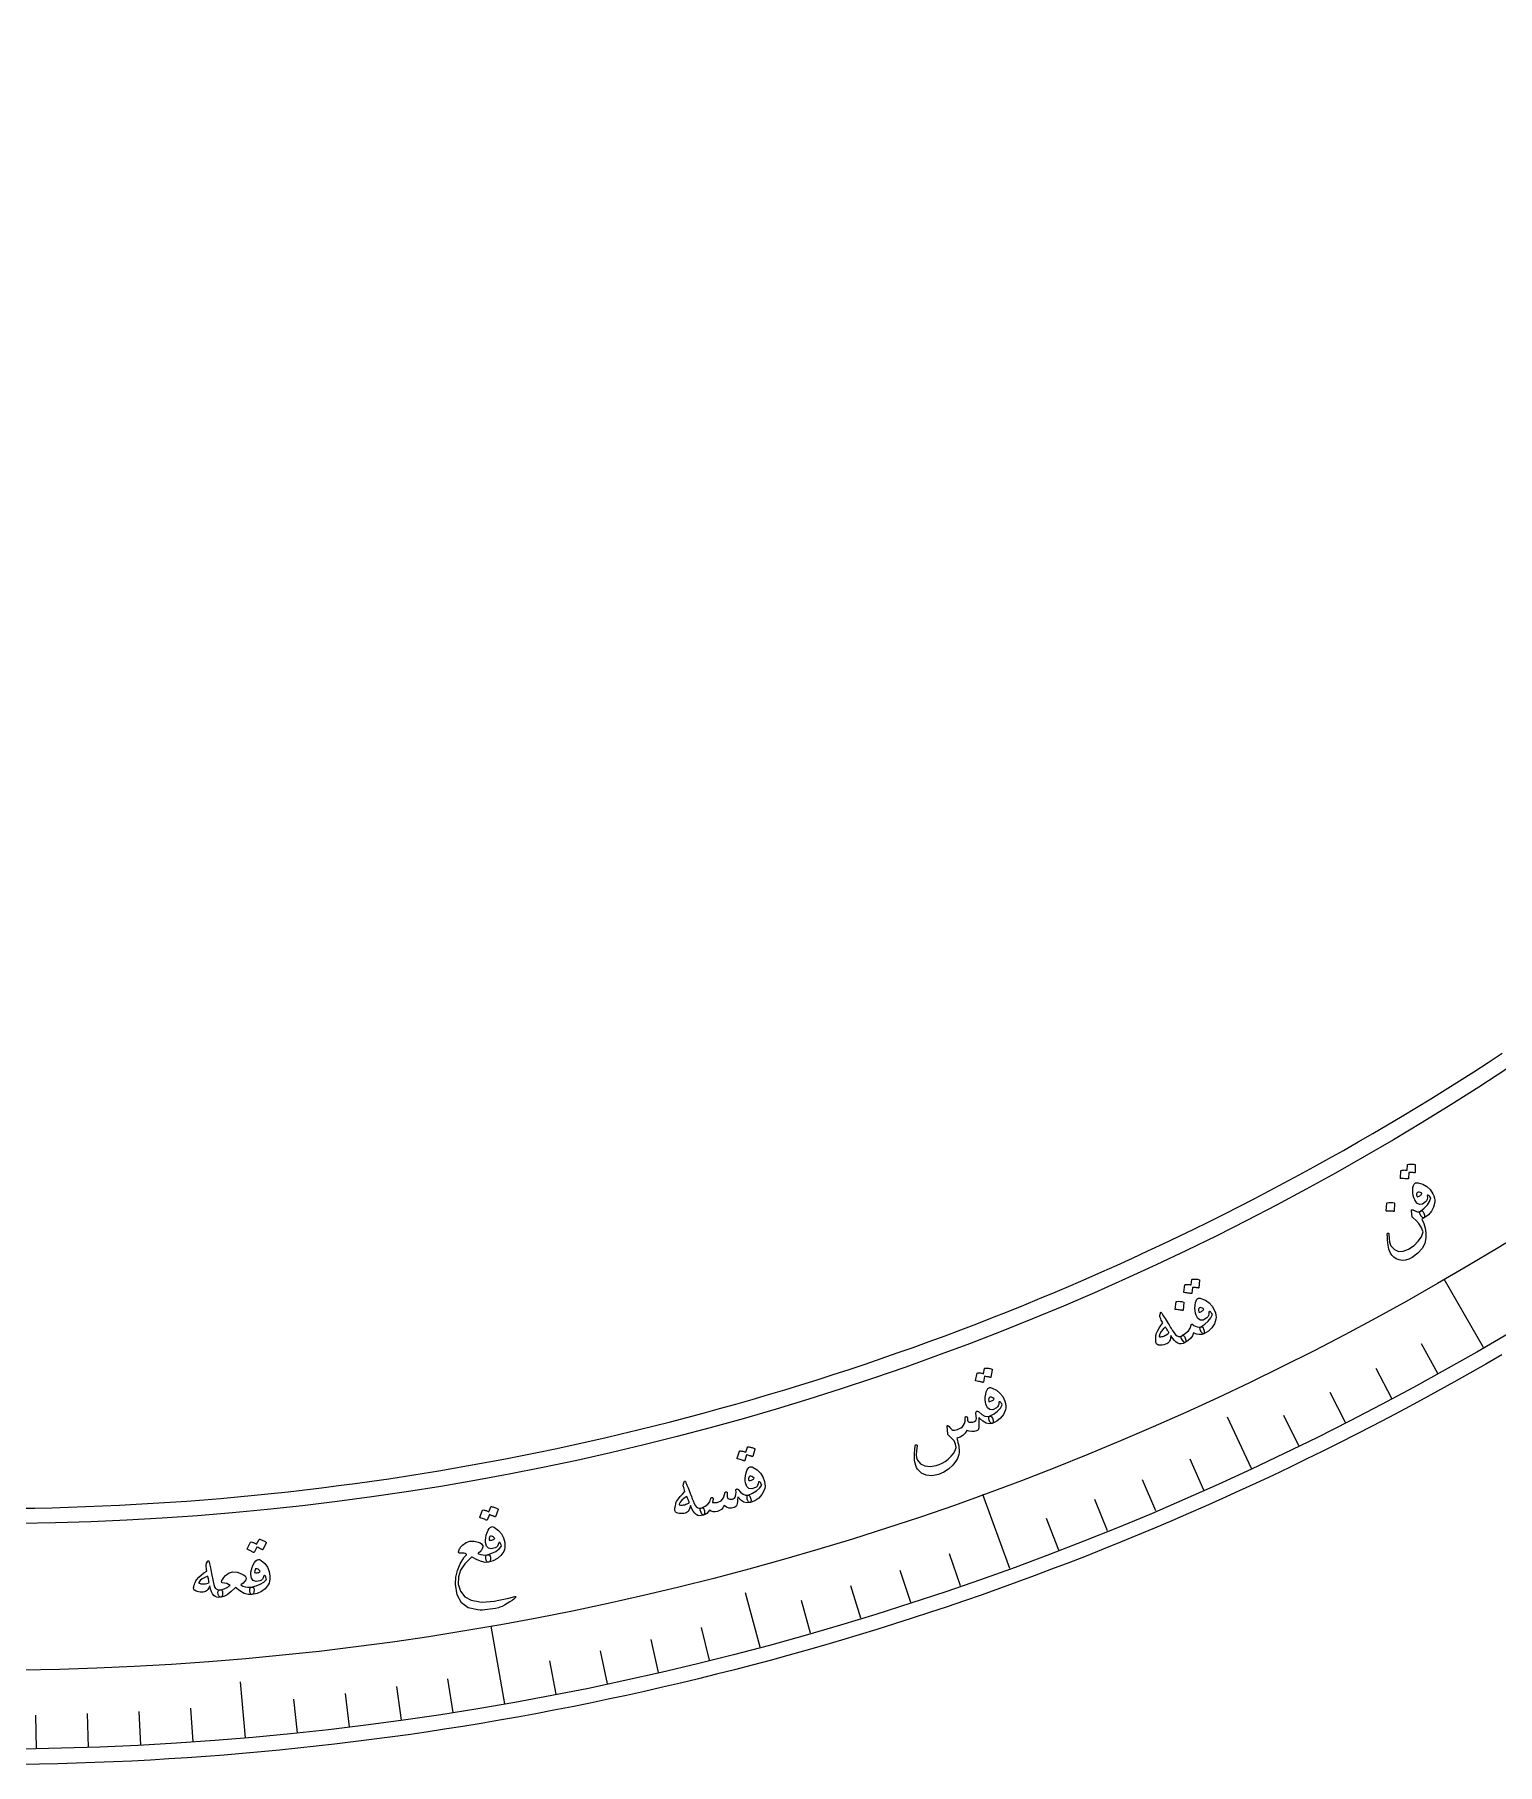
# Model space of a CAD drawing. Header units: millimetres. Extents: x -92 to 92, y -92 to 118.
# Drawn here: x 1.5 to 45.9, y -91.5 to -39 of the extents above; entities that cross this region are included whole.
import ezdxf

# ---------------------------------------------------------------- set-up
doc = ezdxf.new("R2010")
doc.units = ezdxf.units.MM
for name, color, linetype in [('CUT_INNER', 6, 'Continuous'), ('CUT_OUTER', 1, 'Continuous'), ('ENGRAVE', 7, 'Continuous'), ('ENGRAVE_FINE', 8, 'Continuous'), ('TEXT', 5, 'Continuous')]:
    doc.layers.add(name, color=color, linetype=linetype)

msp = doc.modelspace()

# ---------------------------------------------------------------- linework, layer by layer
at = {"layer": 'CUT_INNER'}
msp.add_lwpolyline([(1.0274, -83.7162), (1.5411, -83.7083), (2.0547, -83.6973), (2.5682, -83.6831), (3.0816, -83.6658), (3.5949, -83.6453), (4.1081, -83.6217), (4.6211, -83.5949), (5.1339, -83.5649), (5.6466, -83.5319), (6.159, -83.4957), (6.6712, -83.4563), (7.1832, -83.4138), (7.6948, -83.3681), (8.2062, -83.3194), (8.7173, -83.2674), (9.2281, -83.2124), (9.7385, -83.1542), (10.2485, -83.0929), (10.7582, -83.0284), (11.2674, -82.9608), (11.7763, -82.8901), (12.2846, -82.8163), (12.7926, -82.7394), (13.3, -82.6593), (13.8069, -82.5762), (14.3134, -82.4899), (14.8192, -82.4005), (15.3246, -82.308), (15.8293, -82.2125), (16.3334, -82.1138), (16.837, -82.012), (17.3399, -81.9072), (17.8421, -81.7992), (18.3437, -81.6882), (18.8446, -81.5741), (19.3448, -81.457), (19.8442, -81.3367), (20.3429, -81.2134), (20.8408, -81.0871), (21.338, -80.9577), (21.8343, -80.8252), (22.3299, -80.6897), (22.8245, -80.5512), (23.3184, -80.4096), (23.8113, -80.2651), (24.3034, -80.1174), (24.7945, -79.9668), (25.2847, -79.8132), (25.7739, -79.6565), (26.2622, -79.4969), (26.7495, -79.3342), (27.2358, -79.1686), (27.721, -79), (28.2053, -78.8284), (28.6884, -78.6539), (29.1705, -78.4764), (29.6515, -78.2959), (30.1313, -78.1125), (30.61, -77.9261), (31.0876, -77.7369), (31.564, -77.5446), (32.0392, -77.3495), (32.5132, -77.1515), (32.986, -76.9505), (33.4575, -76.7467), (33.9278, -76.5399), (34.3968, -76.3303), (34.8645, -76.1178), (35.3309, -75.9025), (35.796, -75.6842), (36.2597, -75.4632), (36.722, -75.2393), (37.183, -75.0125), (37.6426, -74.783), (38.1007, -74.5506), (38.5575, -74.3154), (39.0127, -74.0774), (39.4665, -73.8367), (39.9188, -73.5931), (40.3696, -73.3468), (40.8189, -73.0977), (41.2667, -72.8459), (41.7129, -72.5913), (42.1575, -72.334), (42.6005, -72.0739), (43.042, -71.8112), (43.4818, -71.5457), (43.92, -71.2776), (44.3565, -71.0068), (44.7913, -70.7333), (45.2245, -70.4571), (45.656, -70.1783), (46.0857, -69.8968)], dxfattribs=at)
at = {"layer": 'CUT_OUTER'}
msp.add_lwpolyline([(46.0738, -79.0535), (45.5878, -79.3347), (45.1002, -79.613), (44.6108, -79.8882), (44.1198, -80.1604), (43.6271, -80.4296), (43.1328, -80.6958), (42.6368, -80.9589), (42.1393, -81.219), (41.6401, -81.4761), (41.1394, -81.73), (40.6372, -81.9809), (40.1334, -82.2287), (39.6281, -82.4734), (39.1213, -82.715), (38.613, -82.9535), (38.1033, -83.1889), (37.5922, -83.4211), (37.0796, -83.6502), (36.5656, -83.8761), (36.0503, -84.0989), (35.5336, -84.3185), (35.0155, -84.535), (34.4962, -84.7482), (33.9755, -84.9583), (33.4536, -85.1652), (32.9304, -85.3688), (32.406, -85.5693), (31.8803, -85.7665), (31.3535, -85.9605), (30.8254, -86.1513), (30.2962, -86.3388), (29.7659, -86.5231), (29.2344, -86.7041), (28.7019, -86.8818), (28.1682, -87.0563), (27.6335, -87.2275), (27.0978, -87.3954), (26.561, -87.56), (26.0233, -87.7214), (25.4846, -87.8794), (24.9449, -88.0341), (24.4042, -88.1855), (23.8627, -88.3336), (23.3202, -88.4783), (22.7769, -88.6198), (22.2327, -88.7579), (21.6877, -88.8926), (21.1418, -89.024), (20.5952, -89.1521), (20.0478, -89.2767), (19.4996, -89.3981), (18.9507, -89.516), (18.4011, -89.6306), (17.8508, -89.7419), (17.2998, -89.8497), (16.7481, -89.9542), (16.1959, -90.0552), (15.643, -90.1529), (15.0896, -90.2472), (14.5355, -90.3381), (13.9809, -90.4256), (13.4258, -90.5097), (12.8702, -90.5903), (12.3141, -90.6676), (11.7576, -90.7414), (11.2006, -90.8119), (10.6432, -90.8789), (10.0853, -90.9425), (9.5271, -91.0027), (8.9686, -91.0594), (8.4097, -91.1127), (7.8505, -91.1626), (7.2909, -91.2091), (6.7312, -91.2521), (6.1711, -91.2917), (5.6108, -91.3278), (5.0504, -91.3605), (4.4897, -91.3898), (3.9289, -91.4156), (3.3679, -91.438), (2.8067, -91.4569), (2.2455, -91.4724), (1.6842, -91.4845), (1.1228, -91.4931)], dxfattribs=at)
at = {"layer": 'ENGRAVE'}
for points in [[(45.5167, -78.8372), (44.3189, -76.7627)], [(38.4724, -82.5042), (37.7492, -80.9535)], [(31.1352, -85.5434), (30.3159, -83.2924)], [(23.5612, -87.9315), (23.1183, -86.2787)], [(15.8078, -89.6503), (15.3918, -87.2913)], [(7.9341, -90.6869), (7.785, -88.9824)]]:
    msp.add_lwpolyline(points, dxfattribs=at)
for radius in [91.0333, 88.6379, 84.1891]:
    msp.add_circle((0, 0), radius, dxfattribs=at)
at = {"layer": 'ENGRAVE_FINE'}
for points in [[(44.1338, -79.6196), (43.6361, -78.7217)], [(42.7376, -80.3777), (42.2556, -79.4712)], [(41.3283, -81.1113), (40.8622, -80.1966)], [(39.9064, -81.8202), (39.4563, -80.8975)], [(37.0266, -83.1631), (36.609, -82.2252)], [(35.5696, -83.7966), (35.1684, -82.8516)], [(34.1017, -84.4047), (33.7171, -83.4528)], [(32.6234, -84.987), (32.2555, -84.0285)], [(28.1309, -86.5779), (27.8136, -85.6015)], [(29.6376, -86.0737), (29.3033, -85.103)], [(26.6156, -87.0556), (26.3154, -86.0739)], [(25.0922, -87.5069), (24.8092, -86.52)], [(20.478, -88.7002), (20.2471, -87.6999)], [(22.023, -88.3293), (21.7746, -87.3331)], [(18.9269, -89.0441), (18.7134, -88.0399)], [(17.37, -89.3608), (17.1741, -88.353)], [(12.6694, -90.1474), (12.5265, -89.1308)], [(14.2408, -89.9126), (14.0802, -88.8986)], [(6.3502, -90.8116), (6.2786, -89.7875)], [(9.5156, -90.5347), (9.4083, -89.5137)], [(11.0942, -90.3548), (10.9691, -89.3358)], [(1.5888, -91.0195), (1.5708, -89.993)], [(3.177, -90.9779), (3.1412, -89.9519)], [(4.7643, -90.9086), (4.7106, -89.8834)]]:
    msp.add_lwpolyline(points, dxfattribs=at)
at = {"layer": 'TEXT'}
for points in [[(43.2071, -73.287), (43.2082, -73.2826), (43.2111, -73.2787), (43.2156, -73.2753), (43.2219, -73.2723), (43.2481, -73.2678), (43.2741, -73.2645), (43.3, -73.2625), (43.3256, -73.2616), (43.3512, -73.2621), (43.3771, -73.2638), (43.4033, -73.2669), (43.4297, -73.2713), (43.4358, -73.2739), (43.4401, -73.2778), (43.4427, -73.2831), (43.4436, -73.2899), (43.4381, -73.5191), (43.4366, -73.523), (43.4323, -73.5255), (43.4254, -73.5266), (43.4159, -73.5263), (43.4087, -73.5251), (43.3976, -73.5241), (43.3827, -73.5233), (43.3638, -73.5229), (43.3409, -73.5226), (43.3136, -73.5224), (43.282, -73.5224), (43.2461, -73.5224), (43.2395, -73.7014), (43.238, -73.7076), (43.2337, -73.7115), (43.2265, -73.7129), (43.2164, -73.712), (43.2076, -73.7112), (43.194, -73.7103), (43.1756, -73.7092), (43.1523, -73.708), (43.1239, -73.7068), (43.0901, -73.7058), (43.051, -73.705), (43.0064, -73.7043), (43.0011, -73.703), (42.9976, -73.7006), (42.9961, -73.697), (42.9965, -73.6924), (43.0092, -73.4686), (43.0103, -73.4642), (43.0132, -73.4603), (43.0177, -73.4569), (43.0241, -73.4539), (43.0458, -73.4492), (43.0676, -73.4458), (43.0894, -73.4437), (43.1113, -73.4428), (43.1331, -73.4431), (43.1547, -73.4444), (43.1762, -73.4467), (43.1976, -73.45)], [(43.4399, -73.8419), (43.4562, -73.8352), (43.4768, -73.832), (43.5017, -73.8322), (43.5308, -73.8359), (43.6705, -73.8771), (43.7912, -73.945), (43.8928, -74.0399), (43.9753, -74.1617), (44.0075, -74.2315), (44.0286, -74.2981), (44.0386, -74.3618), (44.0374, -74.4223), (44.0024, -74.5666), (43.937, -74.6933), (43.8413, -74.8023), (43.7153, -74.8936), (43.6999, -74.8983), (43.6828, -74.8955), (43.664, -74.8852), (43.6434, -74.8674), (43.6334, -74.8568), (43.6242, -74.8453), (43.6158, -74.833), (43.6082, -74.8198), (43.6014, -74.8064), (43.5953, -74.7932), (43.59, -74.7804), (43.5854, -74.7679), (43.5799, -74.7448), (43.5804, -74.7249), (43.5868, -74.7082), (43.5992, -74.6947), (43.7188, -74.6014), (43.8124, -74.503), (43.8799, -74.3998), (43.9214, -74.2917), (43.8994, -74.263), (43.8802, -74.241), (43.864, -74.2259), (43.8508, -74.2175), (43.8372, -74.2116), (43.8264, -74.2089), (43.8182, -74.2095), (43.8126, -74.2133), (43.8095, -74.217), (43.8074, -74.2208), (43.8066, -74.2247), (43.8068, -74.2286), (43.8113, -74.2847), (43.8049, -74.3337), (43.7877, -74.3758), (43.7597, -74.4108), (43.6594, -74.4807), (43.5704, -74.4944), (43.4929, -74.4521), (43.4268, -74.3538), (43.4014, -74.2901), (43.3835, -74.2191), (43.3731, -74.1406), (43.3702, -74.0549), (43.3744, -73.9772), (43.3874, -73.9158), (43.4092, -73.8707), (43.4399, -73.8419)], [(42.5778, -74.4544), (42.5789, -74.45), (42.5819, -74.4461), (42.5865, -74.4427), (42.5929, -74.4398), (42.6458, -74.4327), (42.6985, -74.4309), (42.751, -74.4344), (42.8032, -74.4431), (42.8092, -74.4455), (42.8133, -74.4491), (42.8154, -74.4538), (42.8156, -74.4596), (42.8084, -74.6879), (42.8069, -74.6942), (42.8024, -74.698), (42.7952, -74.6994), (42.785, -74.6984), (42.7762, -74.6976), (42.7626, -74.6965), (42.7441, -74.6953), (42.7207, -74.694), (42.6921, -74.6926), (42.6582, -74.6914), (42.6188, -74.6903), (42.574, -74.6893), (42.5677, -74.6885), (42.5636, -74.6864), (42.5617, -74.6831), (42.562, -74.6785)], [(43.5074, -74.1228), (43.4892, -74.1418), (43.4817, -74.1683), (43.4847, -74.2023), (43.4985, -74.2437), (43.502, -74.2494), (43.5049, -74.2533), (43.507, -74.2554), (43.5085, -74.2557), (43.5338, -74.248), (43.5579, -74.2378), (43.5809, -74.2249), (43.6027, -74.2093), (43.6204, -74.1931), (43.6334, -74.1771), (43.6416, -74.1613), (43.6452, -74.1457), (43.5996, -74.1248), (43.5615, -74.114), (43.5307, -74.1133), (43.5074, -74.1228)], [(43.3295, -74.6799), (43.3296, -74.6636), (43.3347, -74.6532), (43.3448, -74.6489), (43.3598, -74.6505), (43.3694, -74.6534), (43.3809, -74.6575), (43.3941, -74.6627), (43.4092, -74.6692), (43.4258, -74.6767), (43.4437, -74.6853), (43.4631, -74.695), (43.4838, -74.7057), (43.5101, -74.715), (43.5382, -74.7162), (43.5678, -74.7095), (43.5992, -74.6947), (43.6216, -74.6855), (43.6425, -74.685), (43.6618, -74.6932), (43.6795, -74.71), (43.6938, -74.7311), (43.7057, -74.7562), (43.7151, -74.7854), (43.722, -74.8185), (43.7257, -74.8475), (43.7258, -74.8697), (43.7223, -74.885), (43.7153, -74.8936), (43.6463, -74.9338), (43.7053, -75.0694), (43.7449, -75.2095), (43.7651, -75.3543), (43.7656, -75.5038), (43.7313, -75.6722), (43.6502, -75.8276), (43.5222, -75.9697), (43.3473, -76.0984), (43.248, -76.1489), (43.1498, -76.1782), (43.0526, -76.1861), (42.9566, -76.1727), (42.8687, -76.1402), (42.7936, -76.092), (42.7313, -76.0281), (42.6818, -75.9486), (42.6617, -75.9017), (42.6443, -75.8482), (42.6297, -75.7882), (42.6179, -75.7217), (42.6086, -75.6489), (42.6015, -75.5698), (42.5965, -75.4846), (42.5937, -75.3931), (42.594, -75.3852), (42.5958, -75.3787), (42.5992, -75.3735), (42.604, -75.3697), (42.6116, -75.3661), (42.6187, -75.3643), (42.6253, -75.3642), (42.6314, -75.3659), (42.638, -75.3701), (42.6426, -75.3765), (42.6451, -75.3852), (42.6456, -75.3962), (42.6531, -75.5206), (42.6659, -75.6205), (42.6839, -75.6957), (42.7073, -75.7463), (42.809, -75.8603), (42.9313, -75.9144), (43.0742, -75.9087), (43.2375, -75.8428), (43.406, -75.7308), (43.5367, -75.6058), (43.6294, -75.4679), (43.6843, -75.3173), (43.6215, -75.1823), (43.5505, -75.0672), (43.4713, -74.9721), (43.384, -74.8968), (43.3702, -74.8861), (43.3602, -74.8773), (43.3538, -74.8705), (43.3511, -74.8656)], [(36.6645, -76.7695), (36.6659, -76.7653), (36.6691, -76.7616), (36.6739, -76.7586), (36.6805, -76.7562), (36.707, -76.754), (36.7331, -76.753), (36.759, -76.7532), (36.7847, -76.7545), (36.8102, -76.7572), (36.8358, -76.7612), (36.8616, -76.7666), (36.8875, -76.7733), (36.8934, -76.7763), (36.8974, -76.7806), (36.8995, -76.7862), (36.8998, -76.793), (36.8744, -77.0209), (36.8725, -77.0246), (36.868, -77.0267), (36.8611, -77.0272), (36.8516, -77.0261), (36.8445, -77.0242), (36.8336, -77.0223), (36.8188, -77.0202), (36.8, -77.0181), (36.7772, -77.0158), (36.75, -77.0133), (36.7185, -77.0105), (36.6827, -77.0074), (36.6606, -77.1851), (36.6586, -77.1912), (36.654, -77.1947), (36.6466, -77.1955), (36.6366, -77.1937), (36.628, -77.1921), (36.6146, -77.19), (36.5963, -77.1874), (36.5732, -77.1841), (36.545, -77.1805), (36.5114, -77.1766), (36.4725, -77.1723), (36.4282, -77.1678), (36.4229, -77.166), (36.4197, -77.1633), (36.4185, -77.1596), (36.4193, -77.155), (36.4515, -76.9332), (36.453, -76.9289), (36.4561, -76.9253), (36.461, -76.9223), (36.4675, -76.9199), (36.4896, -76.9171), (36.5116, -76.9156), (36.5336, -76.9154), (36.5554, -76.9164), (36.5771, -76.9186), (36.5985, -76.9218), (36.6197, -76.9259), (36.6407, -76.9311)], [(36.1862, -77.4454), (36.1877, -77.4412), (36.1909, -77.4376), (36.1958, -77.4346), (36.2024, -77.4322), (36.2556, -77.4296), (36.3081, -77.4322), (36.36, -77.44), (36.4112, -77.453), (36.4169, -77.456), (36.4207, -77.4599), (36.4224, -77.4647), (36.4222, -77.4705), (36.3966, -77.6973), (36.3945, -77.7034), (36.3898, -77.7069), (36.3825, -77.7077), (36.3725, -77.7058), (36.3638, -77.7042), (36.3503, -77.702), (36.332, -77.6993), (36.3089, -77.696), (36.2806, -77.6923), (36.2469, -77.6882), (36.2079, -77.6838), (36.1635, -77.6791), (36.1572, -77.6778), (36.1533, -77.6754), (36.1517, -77.6719), (36.1524, -77.6673)], [(36.848, -77.3426), (36.8649, -77.3374), (36.8857, -77.3359), (36.9104, -77.3383), (36.9391, -77.3445), (37.0747, -77.3977), (37.189, -77.4759), (37.282, -77.5792), (37.3535, -77.7077), (37.3796, -77.7801), (37.3948, -77.8483), (37.3992, -77.9126), (37.3927, -77.9728), (37.3453, -78.1135), (37.2691, -78.234), (37.1643, -78.3343), (37.0308, -78.4143), (37.0151, -78.4176), (36.9983, -78.4133), (36.9805, -78.4014), (36.9615, -78.3819), (36.9524, -78.3704), (36.9443, -78.3582), (36.937, -78.3452), (36.9306, -78.3314), (36.925, -78.3174), (36.9201, -78.3038), (36.9159, -78.2906), (36.9124, -78.2778), (36.9089, -78.2543), (36.9111, -78.2345), (36.919, -78.2184), (36.9325, -78.206), (37.0598, -78.1234), (37.1616, -78.0336), (37.2378, -77.9367), (37.2885, -77.8326), (37.2691, -77.802), (37.252, -77.7785), (37.2372, -77.762), (37.2247, -77.7525), (37.2117, -77.7455), (37.2011, -77.7418), (37.1929, -77.7417), (37.187, -77.745), (37.1835, -77.7485), (37.1812, -77.7521), (37.18, -77.7558), (37.1799, -77.7598), (37.1795, -77.816), (37.1689, -77.8643), (37.1481, -77.9047), (37.1171, -77.9372), (37.0111, -77.998), (36.9213, -78.004), (36.8477, -77.9551), (36.7904, -77.8514), (36.7707, -77.7857), (36.7591, -77.7134), (36.7555, -77.6344), (36.76, -77.5487), (36.771, -77.4716), (36.7893, -77.4116), (36.815, -77.3686), (36.848, -77.3426)], [(36.8909, -77.6282), (36.8711, -77.6456), (36.8612, -77.6714), (36.8613, -77.7055), (36.8714, -77.7479), (36.8745, -77.7539), (36.8769, -77.7581), (36.8789, -77.7603), (36.8803, -77.7607), (36.9062, -77.7553), (36.9312, -77.7472), (36.9551, -77.7363), (36.9782, -77.7227), (36.9972, -77.7082), (37.0116, -77.6934), (37.0212, -77.6783), (37.0261, -77.663), (36.9825, -77.6383), (36.9455, -77.6242), (36.9149, -77.6209), (36.8909, -77.6282)], [(35.7061, -77.7919), (35.713, -77.7711), (35.7228, -77.7645), (35.7357, -77.7719), (35.7515, -77.7935), (35.7597, -77.8072), (35.7713, -77.826), (35.7864, -77.8499), (35.8048, -77.8789), (35.8266, -77.9134), (35.8518, -77.9537), (35.8804, -77.9999), (35.9124, -78.0519), (35.9439, -78.103), (35.972, -78.1488), (35.9969, -78.1892), (36.0184, -78.2243), (36.0365, -78.2539), (36.0512, -78.2778), (36.0624, -78.2962), (36.0701, -78.3089), (36.121, -78.3881), (36.1685, -78.446), (36.2125, -78.4826), (36.2531, -78.4979), (36.2777, -78.4997), (36.3045, -78.496), (36.3337, -78.4865), (36.3653, -78.4714), (36.3855, -78.4657), (36.4041, -78.4682), (36.4212, -78.4787), (36.4368, -78.4974), (36.4507, -78.5222), (36.4619, -78.5485), (36.4703, -78.5766), (36.4759, -78.6062), (36.4778, -78.6328), (36.4762, -78.6541), (36.4709, -78.6699), (36.4621, -78.6803), (36.4007, -78.7081), (36.3429, -78.7214), (36.2887, -78.7203), (36.2383, -78.7048), (36.1866, -78.6717), (36.1334, -78.6214), (36.0787, -78.5537), (36.0224, -78.4689), (36.0151, -78.5396), (36.0016, -78.5988), (35.9821, -78.6462), (35.9565, -78.682), (35.9316, -78.702), (35.8997, -78.7199), (35.8609, -78.7357), (35.8151, -78.7493), (35.765, -78.7598), (35.7215, -78.7651), (35.6844, -78.7654), (35.6539, -78.7606), (35.6263, -78.7501), (35.6047, -78.7358), (35.5891, -78.7178), (35.5796, -78.6959), (35.5728, -78.6664), (35.5684, -78.6322), (35.5665, -78.5934), (35.567, -78.55), (35.5693, -78.5055), (35.5726, -78.4694), (35.5769, -78.4417), (35.5821, -78.4223), (35.6205, -78.3353), (35.6661, -78.2492), (35.719, -78.1638), (35.7791, -78.0793), (35.7556, -78.0361), (35.7358, -77.9985), (35.7196, -77.9667), (35.7071, -77.9406), (35.6983, -77.9179), (35.6932, -77.8963), (35.6917, -77.8759), (35.6938, -77.8566)], [(35.8604, -78.2138), (35.7895, -78.2813), (35.7343, -78.3495), (35.6949, -78.4186), (35.6712, -78.4886), (35.6712, -78.4967), (35.6741, -78.5028), (35.68, -78.5068), (35.6888, -78.5087), (35.7178, -78.5081), (35.7478, -78.504), (35.7787, -78.4966), (35.8104, -78.4857), (35.8431, -78.4714), (35.8767, -78.4536), (35.9112, -78.4325), (35.9466, -78.4079), (35.9517, -78.4033), (35.9564, -78.3971), (35.9607, -78.3893), (35.9647, -78.3799), (35.9546, -78.3615), (35.9436, -78.3424), (35.9318, -78.3227), (35.9192, -78.3022), (35.9058, -78.2811), (35.8915, -78.2594), (35.8763, -78.2369), (35.8604, -78.2138)], [(36.9325, -78.206), (36.9537, -78.2032), (36.9701, -78.2031), (36.9817, -78.2056), (36.9886, -78.2106), (36.9952, -78.2202), (37.0018, -78.2327), (37.0084, -78.248), (37.0148, -78.2662), (37.0323, -78.326), (37.0408, -78.3707), (37.0403, -78.4001), (37.0308, -78.4143), (36.9638, -78.4351), (36.8885, -78.4382), (36.8049, -78.4236), (36.7131, -78.3912), (36.6797, -78.4759), (36.6267, -78.5523), (36.5542, -78.6205), (36.4621, -78.6803), (36.4504, -78.6831), (36.4388, -78.6805), (36.4272, -78.6727), (36.4156, -78.6596), (36.3518, -78.5707), (36.3447, -78.5607), (36.3402, -78.5485), (36.3381, -78.5342), (36.3386, -78.5176), (36.3415, -78.5035), (36.3469, -78.4912), (36.3548, -78.4804), (36.3653, -78.4714), (36.4747, -78.3994), (36.5566, -78.3231), (36.611, -78.2426), (36.6378, -78.158), (36.6404, -78.1469), (36.6452, -78.1376), (36.6523, -78.13), (36.6616, -78.1242), (36.6713, -78.1212), (36.6797, -78.1221), (36.6867, -78.1268), (36.6923, -78.1353), (36.6966, -78.1438), (36.701, -78.1509), (36.7055, -78.1566), (36.71, -78.1609), (36.7709, -78.1893), (36.8283, -78.2063), (36.8822, -78.2119), (36.9325, -78.206)], [(30.3724, -79.4692), (30.3742, -79.4651), (30.3776, -79.4617), (30.3827, -79.4591), (30.3894, -79.4572), (30.416, -79.4572), (30.4422, -79.4583), (30.468, -79.4605), (30.4934, -79.464), (30.5186, -79.4687), (30.5438, -79.4748), (30.5691, -79.4822), (30.5944, -79.491), (30.6, -79.4945), (30.6036, -79.4991), (30.6053, -79.5048), (30.605, -79.5115), (30.5614, -79.7367), (30.5592, -79.7402), (30.5546, -79.742), (30.5476, -79.7419), (30.5382, -79.74), (30.5314, -79.7376), (30.5206, -79.7348), (30.506, -79.7316), (30.4875, -79.7279), (30.4649, -79.7238), (30.438, -79.7191), (30.4069, -79.7138), (30.3714, -79.7079), (30.3351, -79.8832), (30.3326, -79.8891), (30.3277, -79.8922), (30.3203, -79.8924), (30.3105, -79.8898), (30.3021, -79.8876), (30.2888, -79.8844), (30.2708, -79.8803), (30.2481, -79.8752), (30.2203, -79.8693), (30.1871, -79.8627), (30.1486, -79.8553), (30.1048, -79.8472), (30.0998, -79.8451), (30.0968, -79.8421), (30.0959, -79.8383), (30.097, -79.8338), (30.1469, -79.6152), (30.1487, -79.6111), (30.1522, -79.6078), (30.1573, -79.6051), (30.164, -79.6033), (30.1862, -79.6023), (30.2083, -79.6026), (30.2302, -79.6041), (30.2518, -79.6069), (30.2733, -79.6108), (30.2944, -79.6157), (30.3152, -79.6215), (30.3357, -79.6284)], [(30.5092, -80.0552), (30.5265, -80.0514), (30.5473, -80.0516), (30.5718, -80.056), (30.5998, -80.0644), (30.7308, -80.1284), (30.8384, -80.2155), (30.9228, -80.326), (30.9838, -80.4598), (31.0039, -80.534), (31.0136, -80.6033), (31.0128, -80.6677), (31.0015, -80.7272), (30.9429, -80.8636), (30.8573, -80.9776), (30.7447, -81.0691), (30.6053, -81.1381), (30.5894, -81.1402), (30.573, -81.1346), (30.5561, -81.1213), (30.5388, -81.1003), (30.5307, -81.0881), (30.5235, -81.0753), (30.5173, -81.0617), (30.512, -81.0475), (30.5075, -81.0331), (30.5038, -81.0191), (30.5006, -81.0056), (30.4982, -80.9925), (30.4966, -80.9688), (30.5004, -80.9493), (30.5095, -80.9339), (30.524, -80.9226), (30.6576, -80.8506), (30.7663, -80.7692), (30.85, -80.6787), (30.9089, -80.5791), (30.892, -80.547), (30.8768, -80.5222), (30.8634, -80.5046), (30.8517, -80.4941), (30.8393, -80.486), (30.8291, -80.4816), (30.8209, -80.4808), (30.8148, -80.4836), (30.811, -80.4868), (30.8084, -80.4902), (30.8069, -80.4938), (30.8065, -80.4977), (30.8016, -80.5537), (30.7871, -80.601), (30.7631, -80.6396), (30.7296, -80.6695), (30.6191, -80.7216), (30.5291, -80.7203), (30.4597, -80.6657), (30.4109, -80.5578), (30.3965, -80.4907), (30.3908, -80.4177), (30.3936, -80.3386), (30.405, -80.2536), (30.4221, -80.1776), (30.4452, -80.1193), (30.4742, -80.0785), (30.5092, -80.0552)], [(30.529, -80.3434), (30.5079, -80.3591), (30.496, -80.384), (30.4934, -80.418), (30.5, -80.4611), (30.5025, -80.4674), (30.5047, -80.4717), (30.5064, -80.4741), (30.5078, -80.4746), (30.5341, -80.4713), (30.5596, -80.4652), (30.5844, -80.4563), (30.6084, -80.4446), (30.6286, -80.4316), (30.6441, -80.418), (30.6549, -80.4038), (30.661, -80.389), (30.6195, -80.3608), (30.5837, -80.3438), (30.5535, -80.338), (30.529, -80.3434)], [(30.1093, -80.8239), (30.1094, -80.8101), (30.1124, -80.7975), (30.1183, -80.7863), (30.127, -80.7764), (30.1404, -80.7688), (30.1563, -80.7688), (30.1747, -80.7765), (30.1956, -80.7917), (30.2918, -80.8679), (30.3786, -80.9151), (30.456, -80.9334), (30.524, -80.9226), (30.5571, -80.9187), (30.5854, -80.9364), (30.6089, -80.9757), (30.6275, -81.0368), (30.6331, -81.0753), (30.6313, -81.1051), (30.622, -81.126), (30.6053, -81.1381), (30.5139, -81.1532), (30.4179, -81.1314), (30.3175, -81.0725), (30.2127, -80.9766), (30.2037, -80.9678), (30.1973, -80.9666), (30.1934, -80.973), (30.1919, -80.987), (30.1968, -81.0859), (30.199, -81.166), (30.1986, -81.2272), (30.1957, -81.2696), (30.189, -81.302), (30.1756, -81.3283), (30.1555, -81.3485), (30.1287, -81.3627), (30.0577, -81.3823), (29.9839, -81.3868), (29.9074, -81.3763), (29.8281, -81.3507), (29.7808, -81.4365), (29.7148, -81.5052), (29.6301, -81.5568), (29.5269, -81.5912), (29.5464, -81.6556), (29.5628, -81.717), (29.5761, -81.7755), (29.5862, -81.831), (29.5933, -81.8837), (29.5973, -81.9338), (29.5982, -81.9812), (29.5962, -82.026), (29.5887, -82.0873), (29.5735, -82.1464), (29.5505, -82.2031), (29.5198, -82.2575), (29.4063, -82.4034), (29.2771, -82.5234), (29.1322, -82.6174), (28.9718, -82.6853), (28.7747, -82.7251), (28.6026, -82.7115), (28.4556, -82.6446), (28.3339, -82.5246), (28.3057, -82.4773), (28.282, -82.4173), (28.2629, -82.3446), (28.2482, -82.2592), (28.2402, -82.1623), (28.2408, -82.0553), (28.2502, -81.9383), (28.2681, -81.8111), (28.2706, -81.802), (28.2741, -81.7948), (28.2786, -81.7897), (28.2841, -81.7866), (28.2923, -81.7846), (28.2997, -81.7846), (28.3065, -81.7865), (28.3126, -81.7903), (28.3175, -81.7956), (28.3206, -81.8018), (28.3221, -81.8089), (28.3218, -81.8169), (28.3024, -81.969), (28.2979, -82.0925), (28.3083, -82.1876), (28.3338, -82.2541), (28.4305, -82.3611), (28.5581, -82.4243), (28.7165, -82.4434), (28.9057, -82.4183), (28.9941, -82.391), (29.0839, -82.3488), (29.1748, -82.2919), (29.267, -82.2201), (29.355, -82.1364), (29.4246, -82.0496), (29.4758, -81.9599), (29.5087, -81.8671), (29.4887, -81.7665), (29.4431, -81.6718), (29.3718, -81.5829), (29.2752, -81.4997), (29.265, -81.4899), (29.2577, -81.4795), (29.2532, -81.4683), (29.2515, -81.4565), (29.2351, -81.2367), (29.2365, -81.2158), (29.2425, -81.2041), (29.2531, -81.2017), (29.2685, -81.2084), (29.2944, -81.232), (29.3208, -81.2589), (29.3476, -81.289), (29.375, -81.3223), (29.4118, -81.3459), (29.4695, -81.3459), (29.548, -81.3224), (29.6473, -81.2752), (29.6972, -81.2391), (29.7355, -81.1932), (29.7624, -81.1375), (29.7778, -81.0721), (29.7797, -81.0629), (29.7812, -81.0534), (29.7822, -81.0436), (29.7827, -81.0334), (29.783, -81.023), (29.7832, -81.0125), (29.7834, -81.0018), (29.7835, -80.9909), (29.7842, -80.9702), (29.787, -80.9542), (29.7919, -80.9428), (29.7988, -80.9362), (29.8059, -80.9334), (29.8139, -80.9327), (29.8226, -80.9341), (29.832, -80.9376), (29.8404, -80.9418), (29.8467, -80.9479), (29.851, -80.9557), (29.8532, -80.9653), (29.8548, -81.0438), (29.8596, -81.066), (29.8692, -81.0828), (29.8835, -81.094), (29.9027, -81.0997), (29.958, -81.1037), (30.0106, -81.0974), (30.0604, -81.0808), (30.1074, -81.054), (30.1182, -81.0326), (30.1222, -80.9871), (30.1192, -80.9175), (30.1093, -80.8239)], [(23.1703, -81.8595), (23.1725, -81.8555), (23.1762, -81.8525), (23.1815, -81.8503), (23.1884, -81.8491), (23.2148, -81.8514), (23.2408, -81.8548), (23.2663, -81.8593), (23.2913, -81.865), (23.316, -81.872), (23.3406, -81.8803), (23.3651, -81.8899), (23.3895, -81.9009), (23.3948, -81.9049), (23.398, -81.9098), (23.3992, -81.9156), (23.3983, -81.9224), (23.3347, -82.1427), (23.3322, -82.1461), (23.3275, -82.1474), (23.3206, -82.1467), (23.3114, -82.144), (23.3048, -82.141), (23.2943, -82.1372), (23.2801, -82.1327), (23.262, -82.1274), (23.2398, -82.1213), (23.2135, -82.1142), (23.1829, -82.1061), (23.1481, -82.0971), (23.0964, -82.2685), (23.0933, -82.2742), (23.0882, -82.2768), (23.0808, -82.2764), (23.0713, -82.2729), (23.063, -82.2699), (23.0501, -82.2655), (23.0325, -82.2598), (23.0103, -82.2528), (22.9832, -82.2444), (22.9507, -82.2349), (22.9131, -82.2241), (22.8701, -82.2122), (22.8653, -82.2095), (22.8626, -82.2063), (22.862, -82.2025), (22.8636, -82.198), (22.9328, -81.9848), (22.9349, -81.9809), (22.9387, -81.9778), (22.944, -81.9757), (22.9508, -81.9744), (22.9731, -81.9754), (22.995, -81.9777), (23.0167, -81.9811), (23.038, -81.9859), (23.059, -81.9917), (23.0796, -81.9984), (23.0998, -82.0061), (23.1197, -82.0147)], [(23.2544, -82.4553), (23.2719, -82.453), (23.2927, -82.4552), (23.3167, -82.4617), (23.3439, -82.4726), (23.4686, -82.5479), (23.568, -82.6443), (23.6422, -82.7619), (23.691, -82.9006), (23.7045, -82.9763), (23.708, -83.0462), (23.7014, -83.1102), (23.6848, -83.1685), (23.6144, -83.2991), (23.5189, -83.405), (23.3986, -83.4862), (23.2536, -83.5425), (23.2376, -83.5431), (23.2217, -83.5361), (23.2061, -83.5213), (23.1907, -83.4989), (23.1837, -83.4861), (23.1778, -83.4726), (23.1728, -83.4586), (23.1688, -83.4439), (23.1656, -83.4292), (23.1631, -83.4149), (23.1612, -83.4012), (23.1599, -83.3879), (23.1605, -83.3642), (23.166, -83.3451), (23.1764, -83.3306), (23.1918, -83.3206), (23.3313, -83.2608), (23.4468, -83.1894), (23.5383, -83.1067), (23.6059, -83.0127), (23.5919, -82.9793), (23.579, -82.9532), (23.5671, -82.9344), (23.5564, -82.923), (23.5448, -82.9138), (23.535, -82.9085), (23.5269, -82.907), (23.5206, -82.9093), (23.5166, -82.9121), (23.5137, -82.9152), (23.5118, -82.9187), (23.5111, -82.9226), (23.5012, -82.9779), (23.4826, -83.0238), (23.4552, -83.0601), (23.4192, -83.0869), (23.3045, -83.1289), (23.2149, -83.1196), (23.1507, -83.059), (23.1117, -82.9471), (23.1034, -82.8791), (23.1041, -82.8058), (23.114, -82.7273), (23.1329, -82.6436), (23.1567, -82.5695), (23.1849, -82.5134), (23.2175, -82.4754), (23.2544, -82.4553)], [(21.2569, -82.9135), (21.2674, -82.8943), (21.2783, -82.8895), (21.2896, -82.8991), (21.3013, -82.9232), (21.307, -82.9381), (21.315, -82.9587), (21.3255, -82.9849), (21.3385, -83.0167), (21.3538, -83.0545), (21.3714, -83.0987), (21.3913, -83.1493), (21.4135, -83.2062), (21.4354, -83.262), (21.4549, -83.3121), (21.4722, -83.3563), (21.4871, -83.3946), (21.4996, -83.427), (21.5098, -83.4532), (21.5175, -83.4733), (21.5228, -83.4872), (21.5588, -83.5742), (21.5952, -83.6396), (21.632, -83.6835), (21.6692, -83.7057), (21.693, -83.712), (21.7202, -83.713), (21.7506, -83.7089), (21.7843, -83.6997), (21.8052, -83.6977), (21.8231, -83.7034), (21.838, -83.7169), (21.85, -83.7381), (21.8593, -83.7649), (21.8656, -83.7928), (21.8689, -83.8219), (21.8691, -83.8521), (21.8663, -83.8786), (21.8608, -83.8992), (21.8528, -83.9139), (21.8423, -83.9225), (21.7769, -83.9389), (21.7177, -83.9417), (21.6646, -83.9309), (21.6177, -83.9067), (21.5728, -83.8649), (21.5294, -83.8059), (21.4876, -83.7296), (21.4474, -83.636), (21.4275, -83.7044), (21.4038, -83.7601), (21.3761, -83.8034), (21.3445, -83.834), (21.3164, -83.8492), (21.2818, -83.8612), (21.2408, -83.8697), (21.1933, -83.875), (21.1422, -83.8763), (21.0984, -83.8739), (21.0619, -83.8675), (21.0328, -83.8574), (21.0075, -83.8421), (20.9888, -83.8242), (20.9767, -83.8036), (20.9712, -83.7805), (20.9697, -83.7502), (20.9715, -83.7157), (20.9765, -83.6772), (20.9848, -83.6346), (20.995, -83.5913), (21.0047, -83.5564), (21.0138, -83.5298), (21.0225, -83.5117), (21.0757, -83.4329), (21.136, -83.3563), (21.2032, -83.2818), (21.2775, -83.2093), (21.2621, -83.1626), (21.2493, -83.1221), (21.239, -83.0879), (21.2314, -83.06), (21.2268, -83.0361), (21.2255, -83.014), (21.2277, -82.9936), (21.2333, -82.975)], [(23.2484, -82.7441), (23.226, -82.7579), (23.2119, -82.7816), (23.2063, -82.8153), (23.209, -82.8588), (23.211, -82.8653), (23.2128, -82.8697), (23.2143, -82.8723), (23.2156, -82.8729), (23.2421, -82.872), (23.268, -82.8682), (23.2935, -82.8615), (23.3185, -82.852), (23.3398, -82.8409), (23.3564, -82.8287), (23.3684, -82.8155), (23.3759, -82.8013), (23.3371, -82.7695), (23.3029, -82.7494), (23.2734, -82.7409), (23.2484, -82.7441)], [(21.3335, -83.3561), (21.2516, -83.4099), (21.1852, -83.4672), (21.134, -83.5282), (21.0983, -83.5928), (21.0968, -83.6008), (21.0986, -83.6073), (21.1037, -83.6123), (21.112, -83.6158), (21.1407, -83.6203), (21.1709, -83.6217), (21.2026, -83.6198), (21.2358, -83.6148), (21.2705, -83.6065), (21.3068, -83.5951), (21.3445, -83.5804), (21.3836, -83.5626), (21.3895, -83.5589), (21.3952, -83.5536), (21.4009, -83.5467), (21.4065, -83.5382), (21.3998, -83.5183), (21.3924, -83.4976), (21.3844, -83.476), (21.3756, -83.4537), (21.3661, -83.4305), (21.3559, -83.4065), (21.345, -83.3817), (21.3335, -83.3561)], [(22.055, -83.4382), (22.0591, -83.4227), (22.0647, -83.4098), (22.0716, -83.3995), (22.0798, -83.3919), (22.0888, -83.3874), (22.0982, -83.3864), (22.1078, -83.3889), (22.1177, -83.3951), (22.126, -83.4046), (22.1309, -83.4174), (22.1323, -83.4334), (22.1303, -83.4526), (22.1278, -83.4627), (22.1255, -83.4731), (22.1234, -83.4838), (22.1216, -83.4947), (22.1196, -83.5058), (22.1172, -83.517), (22.1143, -83.5284), (22.111, -83.5398), (22.2591, -83.5384), (22.3711, -83.4924), (22.4468, -83.402), (22.4863, -83.2673), (22.4902, -83.2518), (22.4952, -83.2391), (22.5013, -83.229), (22.5084, -83.2216), (22.5174, -83.2168), (22.5266, -83.2153), (22.536, -83.2171), (22.5456, -83.2221), (22.5539, -83.2301), (22.5593, -83.2409), (22.5619, -83.2545), (22.5615, -83.2708), (22.5587, -83.3108), (22.5587, -83.3438), (22.5614, -83.3698), (22.5668, -83.3887), (22.5827, -83.4134), (22.6067, -83.4303), (22.6388, -83.4393), (22.6792, -83.4404), (22.7211, -83.4343), (22.7554, -83.4223), (22.7821, -83.4044), (22.8012, -83.3806), (22.8142, -83.3467), (22.8225, -83.2985), (22.8263, -83.2359), (22.8255, -83.159), (22.8259, -83.1497), (22.83, -83.1419), (22.838, -83.1357), (22.8496, -83.1312), (22.8623, -83.129), (22.8732, -83.13), (22.8823, -83.1341), (22.8896, -83.1414), (22.9657, -83.2295), (23.0418, -83.2886), (23.1181, -83.3187), (23.1943, -83.3199), (23.2107, -83.322), (23.2264, -83.3323), (23.2413, -83.3507), (23.2556, -83.3772), (23.2686, -83.4067), (23.2775, -83.4342), (23.2822, -83.46), (23.2827, -83.4839), (23.2803, -83.5067), (23.2751, -83.5239), (23.267, -83.5356), (23.2561, -83.5418), (23.157, -83.5529), (23.0631, -83.5296), (22.9746, -83.4719), (22.8914, -83.3798), (22.8872, -83.375), (22.8838, -83.3739), (22.881, -83.3767), (22.879, -83.3832), (22.8753, -83.4596), (22.8694, -83.5231), (22.8613, -83.5736), (22.8509, -83.6111), (22.8362, -83.6398), (22.8178, -83.6633), (22.7955, -83.6814), (22.7695, -83.6943), (22.6853, -83.7114), (22.6071, -83.7072), (22.5348, -83.6818), (22.4685, -83.6352), (22.4306, -83.6987), (22.3833, -83.7494), (22.3266, -83.7874), (22.2604, -83.8126), (22.1934, -83.8239), (22.1315, -83.8209), (22.0749, -83.8036), (22.0236, -83.772), (21.9854, -83.8271), (21.9424, -83.8706), (21.8947, -83.9024), (21.8423, -83.9225), (21.8183, -83.9177), (21.7936, -83.8909), (21.7681, -83.8422), (21.742, -83.7715), (21.7389, -83.7486), (21.7449, -83.7291), (21.76, -83.7127), (21.7843, -83.6997), (21.8917, -83.6528), (21.9727, -83.5935), (22.0271, -83.522), (22.055, -83.4382)], [(15.3844, -83.6729), (15.3869, -83.6692), (15.3909, -83.6665), (15.3964, -83.6649), (15.4033, -83.6642), (15.4295, -83.669), (15.455, -83.6749), (15.48, -83.6818), (15.5043, -83.6898), (15.5283, -83.699), (15.552, -83.7096), (15.5755, -83.7215), (15.5988, -83.7348), (15.6036, -83.7392), (15.6063, -83.7444), (15.607, -83.7503), (15.6055, -83.7569), (15.5215, -83.9703), (15.5187, -83.9734), (15.5139, -83.9743), (15.507, -83.973), (15.4981, -83.9694), (15.4918, -83.9658), (15.4818, -83.9611), (15.468, -83.9552), (15.4505, -83.9483), (15.429, -83.9401), (15.4034, -83.9306), (15.3738, -83.9197), (15.34, -83.9074), (15.2724, -84.0732), (15.2688, -84.0786), (15.2634, -84.0807), (15.2561, -84.0796), (15.247, -84.0752), (15.239, -84.0715), (15.2266, -84.0659), (15.2096, -84.0586), (15.1882, -84.0494), (15.1619, -84.0386), (15.1305, -84.026), (15.094, -84.0118), (15.0524, -83.9959), (15.0479, -83.9928), (15.0455, -83.9893), (15.0453, -83.9855), (15.0472, -83.9812), (15.1361, -83.7754), (15.1386, -83.7717), (15.1426, -83.769), (15.1481, -83.7674), (15.1551, -83.7668), (15.1771, -83.7699), (15.1988, -83.7741), (15.22, -83.7796), (15.2408, -83.7863), (15.2611, -83.7941), (15.281, -83.8027), (15.3004, -83.8123), (15.3194, -83.8227)], [(15.4122, -84.274), (15.4298, -84.2734), (15.4503, -84.2775), (15.4735, -84.2862), (15.4996, -84.2996), (15.6167, -84.3863), (15.7067, -84.4917), (15.7695, -84.6156), (15.8051, -84.7584), (15.8114, -84.835), (15.8083, -84.9048), (15.7957, -84.968), (15.7738, -85.0245), (15.6913, -85.1479), (15.5864, -85.2444), (15.459, -85.3139), (15.3093, -85.3563), (15.2933, -85.3555), (15.2782, -85.347), (15.2641, -85.3308), (15.2508, -85.307), (15.2451, -85.2936), (15.2404, -85.2796), (15.2367, -85.2652), (15.2341, -85.2502), (15.2324, -85.2353), (15.2312, -85.2208), (15.2306, -85.207), (15.2306, -85.1937), (15.2333, -85.1701), (15.2406, -85.1516), (15.2524, -85.1381), (15.2686, -85.1296), (15.4131, -85.0831), (15.5348, -85.0229), (15.6337, -84.9492), (15.7098, -84.862), (15.699, -84.8274), (15.6886, -84.8002), (15.6786, -84.7804), (15.669, -84.768), (15.6583, -84.7578), (15.649, -84.7515), (15.6411, -84.7493), (15.6346, -84.7509), (15.6303, -84.7534), (15.6271, -84.7562), (15.625, -84.7596), (15.6239, -84.7633), (15.6088, -84.8175), (15.586, -84.8614), (15.5554, -84.895), (15.517, -84.9182), (15.3988, -84.9493), (15.3105, -84.9317), (15.2523, -84.8653), (15.224, -84.7503), (15.222, -84.6817), (15.2297, -84.6088), (15.2468, -84.5316), (15.2735, -84.4501), (15.3042, -84.3786), (15.3375, -84.3254), (15.3735, -84.2905), (15.4122, -84.274)], [(15.3791, -84.561), (15.3555, -84.5726), (15.3393, -84.5949), (15.3305, -84.6279), (15.3291, -84.6715), (15.3305, -84.6781), (15.3318, -84.6827), (15.3331, -84.6854), (15.3344, -84.6862), (15.3608, -84.6877), (15.387, -84.6864), (15.413, -84.6821), (15.4388, -84.675), (15.461, -84.6659), (15.4787, -84.6553), (15.4919, -84.6433), (15.5006, -84.6299), (15.465, -84.5946), (15.4329, -84.5714), (15.4042, -84.5602), (15.3791, -84.561)], [(8.3499, -84.6647), (8.3527, -84.6612), (8.3569, -84.6589), (8.3625, -84.6577), (8.3695, -84.6577), (8.3951, -84.6646), (8.4201, -84.6726), (8.4444, -84.6816), (8.468, -84.6916), (8.4911, -84.7028), (8.5138, -84.7153), (8.5362, -84.7291), (8.5583, -84.7442), (8.5628, -84.7491), (8.5651, -84.7545), (8.5652, -84.7604), (8.5632, -84.7669), (8.4617, -84.9725), (8.4586, -84.9754), (8.4537, -84.9759), (8.447, -84.974), (8.4385, -84.9697), (8.4325, -84.9655), (8.4229, -84.96), (8.4096, -84.953), (8.3927, -84.9447), (8.372, -84.9347), (8.3473, -84.9231), (8.3187, -84.9098), (8.2861, -84.8947), (8.2048, -85.0543), (8.2009, -85.0593), (8.1953, -85.061), (8.1881, -85.0593), (8.1794, -85.0542), (8.1718, -85.0497), (8.1598, -85.0432), (8.1436, -85.0345), (8.1229, -85.0236), (8.0977, -85.0106), (8.0674, -84.9954), (8.0323, -84.9782), (7.9921, -84.9589), (7.9878, -84.9554), (7.9857, -84.9518), (7.9858, -84.9479), (7.9882, -84.9438), (8.0939, -84.7461), (8.0967, -84.7427), (8.101, -84.7403), (8.1066, -84.7392), (8.1135, -84.7391), (8.1353, -84.744), (8.1565, -84.7501), (8.1771, -84.7574), (8.1973, -84.7658), (8.2169, -84.7752), (8.236, -84.7855), (8.2546, -84.7966), (8.2726, -84.8086)], [(15.0046, -84.7426), (15.0598, -84.7677), (15.1002, -84.7951), (15.1258, -84.8249), (15.1366, -84.8569), (15.1377, -84.8886), (15.1322, -84.9201), (15.1203, -84.9514), (15.1018, -84.9827), (15.0794, -85.0122), (15.0557, -85.0383), (15.0308, -85.061), (15.0046, -85.0804), (14.9977, -85.0847), (14.9963, -85.089), (15.0005, -85.0933), (15.0102, -85.0976), (15.0767, -85.119), (15.1419, -85.1315), (15.2059, -85.135), (15.2686, -85.1296), (15.3104, -85.1299), (15.3414, -85.1426), (15.3615, -85.1675), (15.3709, -85.2049), (15.3724, -85.266), (15.3627, -85.3116), (15.3416, -85.3418), (15.3093, -85.3563), (15.2111, -85.359), (15.0964, -85.3345), (14.9653, -85.2829), (14.8179, -85.2041), (14.8095, -85.2016), (14.8012, -85.2018), (14.7931, -85.2045), (14.7851, -85.2098), (14.5962, -85.3986), (14.4684, -85.5957), (14.4018, -85.8014), (14.397, -86.0158), (14.4603, -86.2369), (14.5907, -86.4016), (14.7886, -86.5096), (15.0538, -86.5605), (15.1442, -86.5634), (15.2466, -86.5598), (15.361, -86.5499), (15.4873, -86.5334), (15.6253, -86.51), (15.7748, -86.4795), (15.9356, -86.4417), (16.1079, -86.3966), (16.1201, -86.393), (16.1297, -86.3925), (16.1365, -86.3951), (16.1405, -86.4009), (16.1415, -86.4087), (16.139, -86.4174), (16.133, -86.4272), (16.1235, -86.4379), (16.082, -86.4741), (16.0271, -86.515), (15.9587, -86.5607), (15.8768, -86.611), (15.7947, -86.6581), (15.7233, -86.6943), (15.6624, -86.7198), (15.6123, -86.7345), (15.5256, -86.754), (15.4414, -86.7703), (15.3595, -86.7835), (15.2802, -86.7936), (15.2034, -86.8006), (15.1294, -86.8045), (15.0582, -86.8052), (14.9898, -86.8027), (14.6992, -86.7382), (14.4899, -86.5866), (14.3618, -86.3485), (14.3145, -86.0243), (14.3263, -85.8074), (14.3726, -85.6008), (14.4532, -85.4046), (14.5679, -85.2186), (14.5792, -85.2043), (14.5896, -85.1915), (14.5991, -85.1802), (14.6077, -85.1702), (14.6154, -85.1615), (14.6221, -85.1535), (14.6278, -85.1464), (14.6325, -85.14), (14.6411, -85.129), (14.6453, -85.1203), (14.6451, -85.114), (14.6403, -85.1101), (14.6023, -85.0912), (14.5609, -85.079), (14.5161, -85.0735), (14.4679, -85.0747), (14.437, -85.0741), (14.4161, -85.0679), (14.4054, -85.0561), (14.4047, -85.0387), (14.4132, -85.0072), (14.4235, -84.9774), (14.4358, -84.9495), (14.45, -84.9233), (14.4659, -84.8986), (14.4832, -84.8751), (14.5021, -84.8528), (14.5225, -84.8318), (14.6325, -84.7541), (14.7494, -84.7134), (14.8734, -84.7095), (15.0046, -84.7426)], [(6.7919, -85.3251), (6.8055, -85.3079), (6.8171, -85.3051), (6.8266, -85.3165), (6.834, -85.3423), (6.8371, -85.3579), (6.8415, -85.3795), (6.8474, -85.4071), (6.8547, -85.4407), (6.8633, -85.4806), (6.8731, -85.5272), (6.8841, -85.5804), (6.8963, -85.6402), (6.9083, -85.699), (6.919, -85.7516), (6.9284, -85.7981), (6.9366, -85.8385), (6.9434, -85.8725), (6.9489, -85.9001), (6.9531, -85.9211), (6.956, -85.9358), (6.9766, -86.0276), (7.0013, -86.0983), (7.0301, -86.1478), (7.063, -86.1761), (7.0854, -86.1863), (7.1119, -86.192), (7.1426, -86.1931), (7.1774, -86.1897), (7.1983, -86.1914), (7.215, -86.2001), (7.2274, -86.2159), (7.2356, -86.2388), (7.2402, -86.2668), (7.2416, -86.2954), (7.2399, -86.3246), (7.235, -86.3544), (7.2276, -86.3801), (7.2187, -86.3994), (7.2084, -86.4125), (7.1965, -86.4193), (7.1293, -86.4242), (7.0704, -86.4168), (7.02, -86.3972), (6.9779, -86.3653), (6.9407, -86.3165), (6.9081, -86.2509), (6.88, -86.1686), (6.8563, -86.0696), (6.8251, -86.1335), (6.7921, -86.1844), (6.7574, -86.2222), (6.7211, -86.2471), (6.6908, -86.2573), (6.6547, -86.2631), (6.6129, -86.2646), (6.5652, -86.2616), (6.5146, -86.2542), (6.4718, -86.2443), (6.437, -86.2318), (6.41, -86.2169), (6.3876, -86.1975), (6.3723, -86.1767), (6.3639, -86.1544), (6.3624, -86.1306), (6.3661, -86.1005), (6.3738, -86.0669), (6.3853, -86.0298), (6.4007, -85.9892), (6.4182, -85.9482), (6.4337, -85.9155), (6.4472, -85.8909), (6.4588, -85.8745), (6.5247, -85.806), (6.5972, -85.7408), (6.6762, -85.6788), (6.7617, -85.6201), (6.7545, -85.5714), (6.7488, -85.5294), (6.7446, -85.4939), (6.7418, -85.4651), (6.7413, -85.4408), (6.7439, -85.4187), (6.7495, -85.399), (6.7582, -85.3817)], [(8.3274, -85.2661), (8.3451, -85.2669), (8.3651, -85.2727), (8.3875, -85.2833), (8.4124, -85.2989), (8.5218, -85.3951), (8.6027, -85.5075), (8.655, -85.6363), (8.6785, -85.7815), (8.6784, -85.8583), (8.6695, -85.9277), (8.6517, -85.9896), (8.6251, -86.0441), (8.5327, -86.1602), (8.42, -86.2476), (8.2873, -86.3062), (8.1346, -86.336), (8.1187, -86.3338), (8.1044, -86.3241), (8.0916, -86.3068), (8.0804, -86.282), (8.0758, -86.2681), (8.0723, -86.2538), (8.0699, -86.2391), (8.0685, -86.224), (8.068, -86.2089), (8.068, -86.1945), (8.0686, -86.1806), (8.0697, -86.1673), (8.0744, -86.1441), (8.0832, -86.1262), (8.0961, -86.1138), (8.113, -86.1067), (8.2608, -86.0724), (8.3871, -86.0226), (8.4918, -85.9574), (8.5749, -85.8768), (8.567, -85.8414), (8.5589, -85.8134), (8.5506, -85.7929), (8.5421, -85.7798), (8.5323, -85.7687), (8.5236, -85.7617), (8.5159, -85.7587), (8.5093, -85.7599), (8.5048, -85.7619), (8.5014, -85.7645), (8.4989, -85.7676), (8.4975, -85.7713), (8.478, -85.824), (8.4516, -85.8659), (8.4183, -85.8968), (8.3781, -85.9168), (8.2577, -85.9379), (8.1712, -85.9129), (8.1187, -85.8419), (8.1001, -85.7249), (8.1039, -85.6565), (8.1176, -85.5845), (8.1412, -85.509), (8.1746, -85.43), (8.2111, -85.3612), (8.2488, -85.311), (8.2875, -85.2793), (8.3274, -85.2661)], [(8.2705, -85.5493), (8.246, -85.5589), (8.228, -85.5797), (8.2165, -85.6118), (8.2115, -85.6552), (8.2123, -85.6619), (8.2132, -85.6666), (8.2143, -85.6694), (8.2155, -85.6703), (8.2417, -85.674), (8.2679, -85.6749), (8.2942, -85.6728), (8.3205, -85.6678), (8.3433, -85.6606), (8.3619, -85.6516), (8.376, -85.6407), (8.3859, -85.628), (8.3533, -85.5899), (8.3232, -85.5641), (8.2956, -85.5505), (8.2705, -85.5493)], [(6.7918, -85.7743), (6.702, -85.8133), (6.6267, -85.8585), (6.566, -85.9098), (6.5197, -85.9674), (6.5169, -85.975), (6.5176, -85.9817), (6.5217, -85.9875), (6.5293, -85.9923), (6.5568, -86.0017), (6.5863, -86.0082), (6.6179, -86.0118), (6.6515, -86.0125), (6.6871, -86.0103), (6.7247, -86.0052), (6.7644, -85.9972), (6.806, -85.9863), (6.8124, -85.9837), (6.819, -85.9795), (6.8257, -85.9736), (6.8327, -85.9662), (6.8295, -85.9454), (6.8258, -85.9237), (6.8215, -85.9011), (6.8167, -85.8776), (6.8113, -85.8532), (6.8053, -85.8278), (6.7988, -85.8015), (6.7918, -85.7743)], [(8.113, -86.1067), (8.1509, -86.1088), (8.1777, -86.1231), (8.1934, -86.1497), (8.1981, -86.1886), (8.1914, -86.2502), (8.1785, -86.2952), (8.1596, -86.3239), (8.1346, -86.336), (8.0156, -86.3364), (7.8929, -86.3), (7.7668, -86.2268), (7.6373, -86.1168), (7.4977, -86.2458), (7.3775, -86.3392), (7.2771, -86.397), (7.1965, -86.4193), (7.1689, -86.4155), (7.1451, -86.3991), (7.1252, -86.3703), (7.109, -86.3289), (7.1007, -86.2731), (7.1094, -86.2313), (7.1349, -86.2035), (7.1774, -86.1897), (7.2165, -86.1826), (7.2549, -86.173), (7.2925, -86.1608), (7.3295, -86.1461), (7.3658, -86.1287), (7.4013, -86.1085), (7.436, -86.0855), (7.4701, -86.0596), (7.4227, -86.0274), (7.3668, -86.003), (7.3023, -85.9863), (7.2291, -85.9774), (7.2223, -85.9753), (7.2175, -85.97), (7.2148, -85.9618), (7.214, -85.9504), (7.2228, -85.9104), (7.2453, -85.865), (7.2814, -85.8143), (7.3311, -85.7582), (7.438, -85.6807), (7.5551, -85.6456), (7.6827, -85.6527), (7.8209, -85.702), (7.8808, -85.7361), (7.9235, -85.771), (7.9489, -85.8069), (7.9572, -85.8437), (7.9469, -85.8851), (7.9165, -85.9323), (7.8661, -85.9851), (7.7955, -86.0435), (7.8529, -86.0788), (7.925, -86.1011), (8.0117, -86.1104), (8.113, -86.1067)]]:
    msp.add_lwpolyline(points, close=True, dxfattribs=at)

doc.saveas('drawing.dxf')
